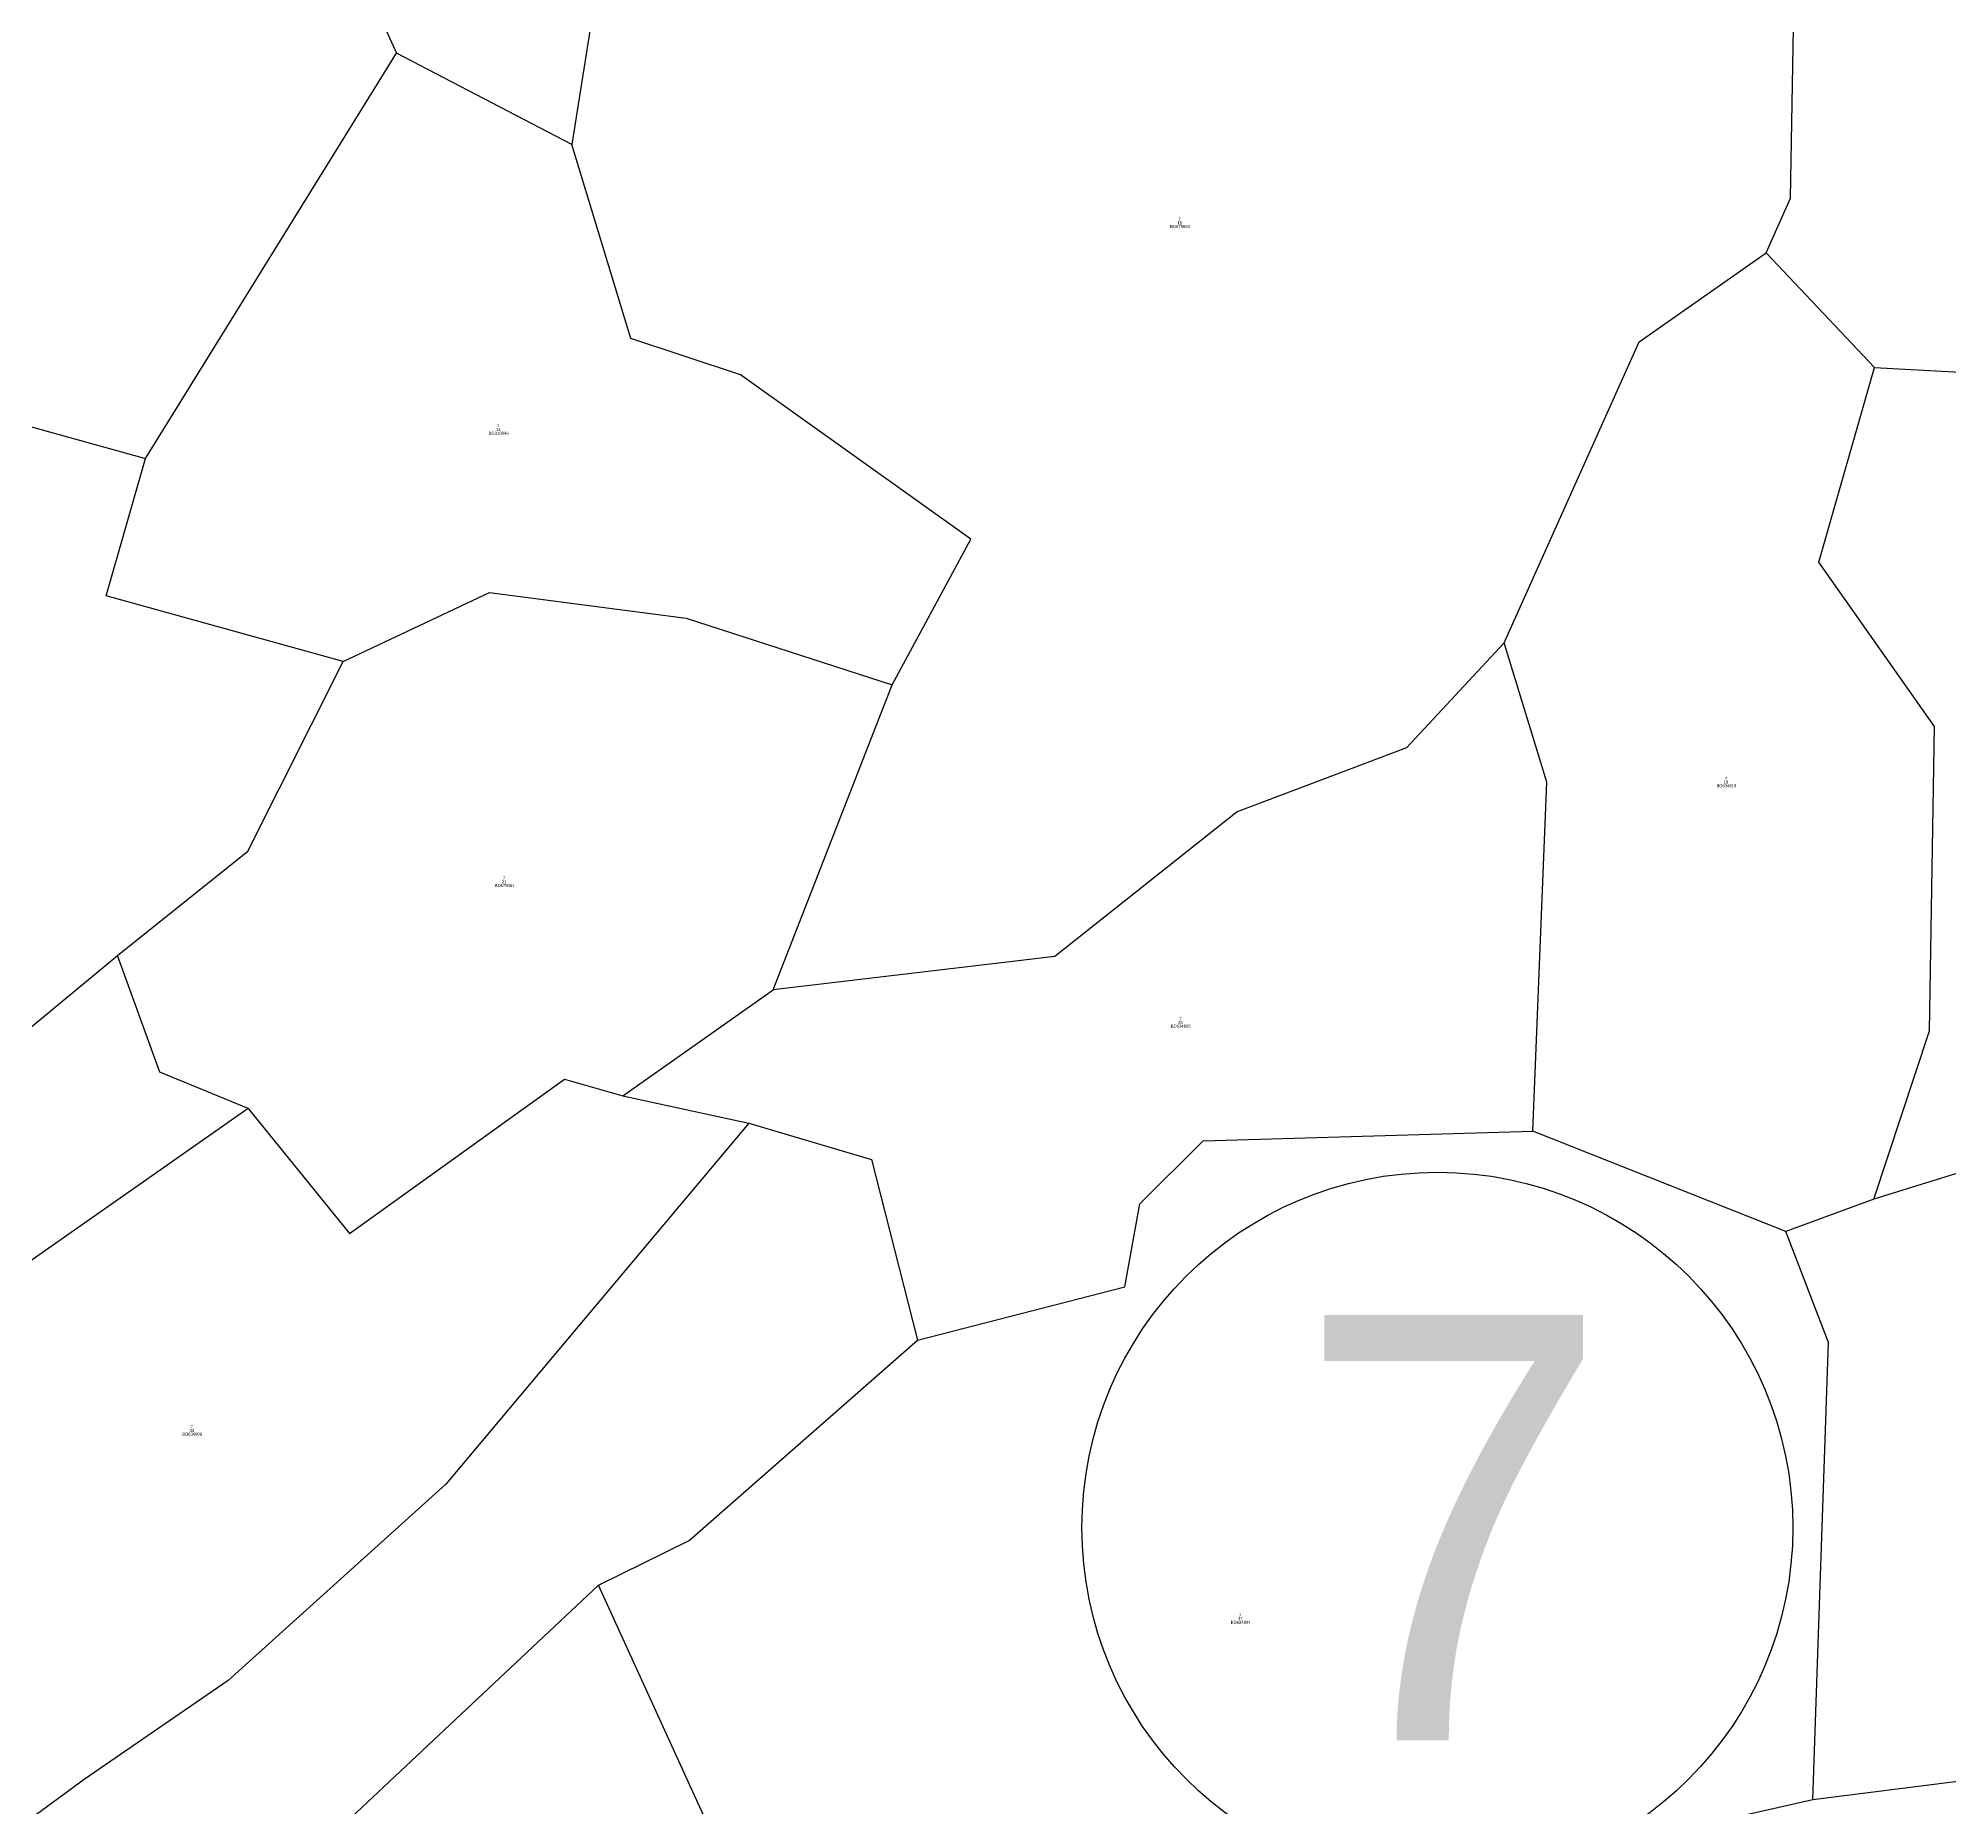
# Model space of a CAD drawing. Extents: x 547915 to 556085, y 1814738 to 1822008.
# Drawn here: x 550360.5 to 550675, y 1819584.1 to 1819875.3 of the extents above; entities that cross this region are included whole.
import ezdxf

# ---------------------------------------------------------------- set-up
doc = ezdxf.new("R2010")
doc.units = 0
for name, color, linetype in [('Level 10', 7, 'Continuous'), ('Level 20', 7, 'Continuous'), ('Level 23', 7, 'Continuous'), ('Level 34', 7, 'Continuous')]:
    doc.layers.add(name, color=color, linetype=linetype)

msp = doc.modelspace()

# ---------------------------------------------------------------- linework, layer by layer
at = {"layer": 'Level 10'}
for p, q in [((550386.6, 1819945.37), (550419.44, 1819872.83)), ((550378.13, 1819806.14), (550419.44, 1819872.83)), ((550448.25, 1819857.8), (550419.44, 1819872.83)), ((550662.64, 1819821.11), (550644.84, 1819839.99)), ((550662.64, 1819821.11), (550704.53, 1819818.82)), ((550353.79, 1819812.86), (550378.13, 1819806.14)), ((550481.39, 1819718.67), (550500.99, 1819768.89)), ((550456.69, 1819701.24), (550481.39, 1819718.67)), ((550456.69, 1819701.24), (550477.41, 1819696.73)), ((550648.03, 1819678.9), (550606.39, 1819695.42)), ((550662.54, 1819684.22), (550648.03, 1819678.9)), ((550377.35, 1819550.05), (550452.68, 1819620.71))]:
    msp.add_line(p, q, dxfattribs=at)
for points in [[(550526, 1819950), (550497.27, 1819920.32), (550471.4, 1819889.18), (550451.31, 1819876.86), (550448.25, 1819857.8)], [(550644.84, 1819839.99), (550648.82, 1819848.98), (550649.52, 1819889.5)], [(550500.99, 1819768.89), (550513.91, 1819792.88), (550476.03, 1819819.91), (550458, 1819825.91), (550448.25, 1819857.8)], [(550601.69, 1819775.82), (550623.91, 1819825.35), (550644.84, 1819839.99)], [(550662.54, 1819684.22), (550671.68, 1819711.93), (550672.53, 1819762.04), (550653.49, 1819789.1), (550662.64, 1819821.11)], [(550410.64, 1819772.73), (550371.67, 1819783.53), (550378.13, 1819806.14)], [(550410.64, 1819772.73), (550434.71, 1819784.11), (550467.09, 1819779.84), (550500.99, 1819768.89)], [(550601.69, 1819775.82), (550585.61, 1819758.52), (550557.76, 1819748), (550527.74, 1819724.2), (550481.39, 1819718.67)], [(550606.39, 1819695.42), (550608.71, 1819752.89), (550601.69, 1819775.82)], [(550373.5, 1819724.33), (550394.95, 1819741.51), (550410.64, 1819772.73)], [(550285.37, 1819638.95), (550293.52, 1819653.81), (550299.42, 1819663), (550373.5, 1819724.33)], [(550395.02, 1819699.17), (550380.5, 1819705.17), (550373.5, 1819724.33)], [(550395.02, 1819699.17), (550411.68, 1819678.61), (550447.09, 1819703.97), (550456.69, 1819701.24)], [(550395.02, 1819699.17), (550332.5, 1819655.38), (550323.09, 1819641.11), (550308.27, 1819621.73)], [(550477.41, 1819696.73), (550427.52, 1819637.36), (550391.75, 1819605.05), (550368.04, 1819588.76), (550355.84, 1819579.79)], [(550477.41, 1819696.73), (550497.6, 1819690.8), (550505.14, 1819661.04)], [(550505.14, 1819661.04), (550539.3, 1819669.82), (550541.76, 1819683.46), (550552.16, 1819693.84), (550606.39, 1819695.42)], [(550704.01, 1819691.15), (550679, 1819689.34), (550662.54, 1819684.22)], [(550652.47, 1819585.43), (550655.09, 1819660.64), (550648.03, 1819678.9)], [(550452.68, 1819620.71), (550467.61, 1819628.05), (550505.14, 1819661.04)], [(550472.25, 1819509.59), (550474.83, 1819527.21), (550487.47, 1819544.42), (550452.68, 1819620.71)]]:
    msp.add_lwpolyline(points, dxfattribs=at)
at = {"layer": 'Level 23'}
for points in [[(550652.47, 1819585.43), (550689.37, 1819590.11), (550704.61, 1819589.61)], [(550472.25, 1819509.59), (550500.19, 1819519.97), (550515.9, 1819529.67), (550541.13, 1819545.53), (550564.89, 1819557.75), (550590.57, 1819568.83), (550627.55, 1819579.8), (550652.47, 1819585.43)]]:
    msp.add_lwpolyline(points, dxfattribs=at)
at = {"layer": 'Level 34'}
msp.add_circle((550590.71, 1819630.19), 58.49, dxfattribs=at)

# ---------------------------------------------------------------- texts
at = {"layer": 'Level 20'}
for s, p in [('BD679063', (550546.73, 1819844.08)), ('11', (550547.93, 1819844.68)), ('7', (550548.09, 1819845.28)), ('7', (550435.96, 1819811.24)), ('BG310946', (550434.59, 1819810.04)), ('14', (550435.79, 1819810.64)), ('BD634818', (550636.64, 1819752.04)), ('18', (550637.82, 1819752.64)), ('7', (550638, 1819753.24)), ('21', (550436.77, 1819736.23)), ('7', (550436.93, 1819736.83)), ('BD679051', (550435.59, 1819735.63)), ('BD634865', (550546.84, 1819712.47)), ('26', (550548.03, 1819713.07)), ('7', (550548.2, 1819713.67)), ('BD634908', (550384.17, 1819645.33)), ('BD634908', (550384.17, 1819645.33)), ('33', (550385.36, 1819645.93)), ('33', (550385.36, 1819645.93)), ('7', (550385.54, 1819646.53)), ('7', (550385.54, 1819646.53)), ('BD634894', (550556.71, 1819614.36)), ('37', (550557.88, 1819614.96)), ('7', (550558.06, 1819615.56))]:
    msp.add_text(s, height=0.5, dxfattribs=at).set_placement(p)
at = {"layer": 'Level 34'}
msp.add_text('7', height=70, dxfattribs=at).set_placement((550567.31, 1819595.19))

doc.saveas('drawing.dxf')
